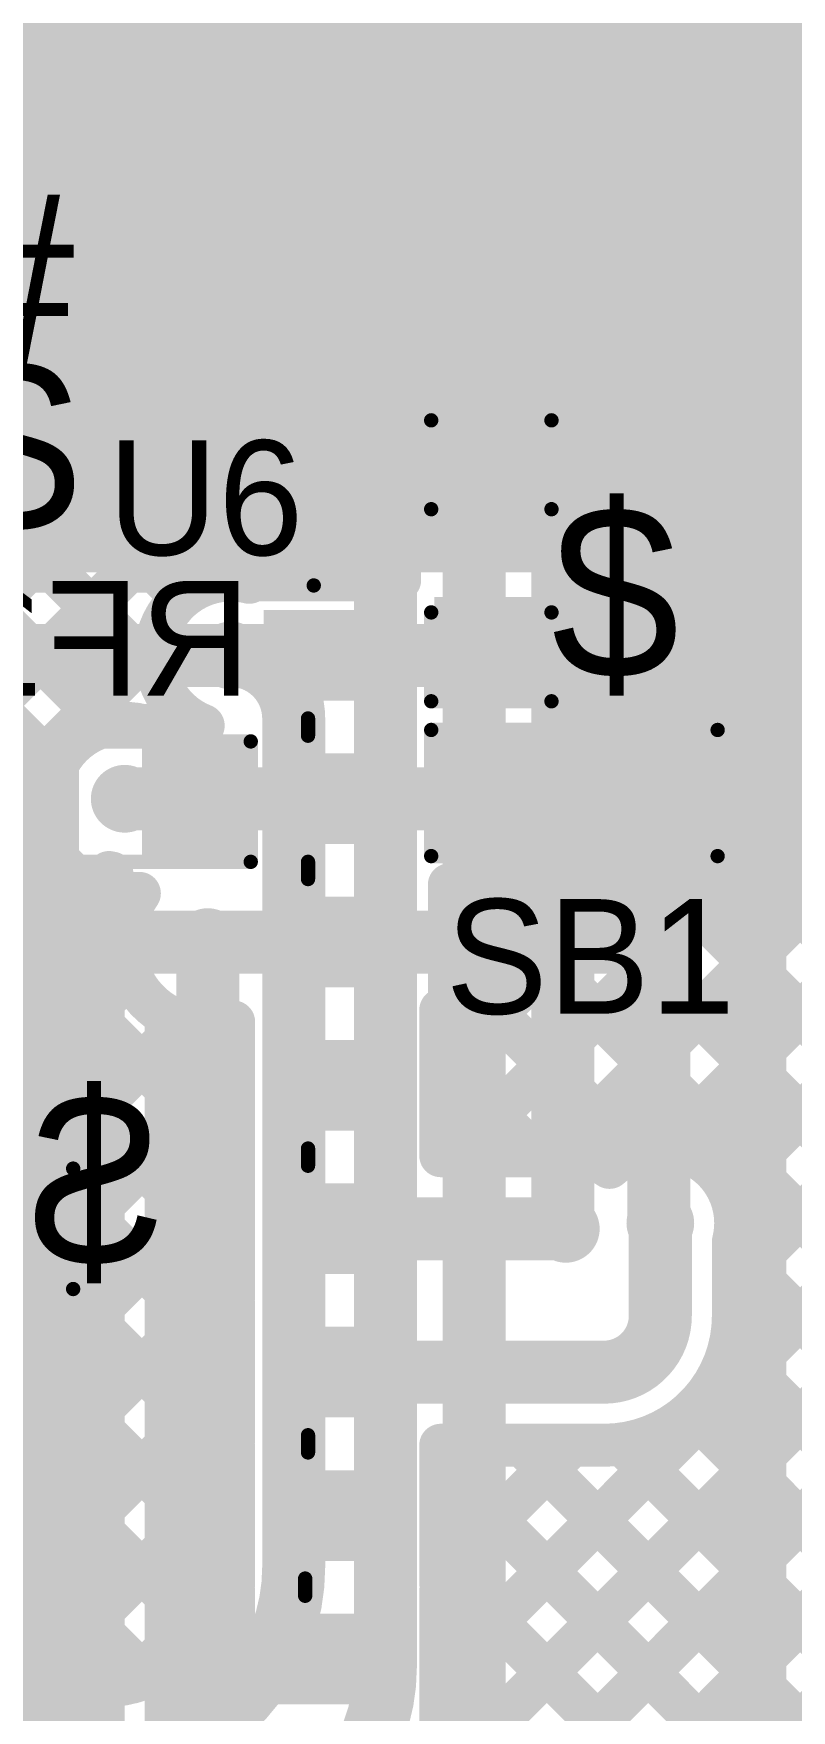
# Model space of a CAD drawing. Header units: millimetres. Extents: x 4.35 to 7.26, y 1.61 to 5.34.
# Drawn here: x 5.831 to 6.096, y 4.088 to 4.673 of the extents above; entities that cross this region are included whole.
import ezdxf

# ---------------------------------------------------------------- set-up
doc = ezdxf.new("R2010")
doc.units = ezdxf.units.MM
doc.header["$MEASUREMENT"] = 0
for name, color, linetype in [('BottomLayer', 5, 'Continuous'), ('BottomOverlay', 54, 'Continuous'), ('BottomPaste', 16, 'Continuous'), ('BottomSolder', 6, 'Continuous'), ('MultiLayer', 9, 'Continuous'), ('TopLayer', 1, 'Continuous'), ('TopOverlay', 2, 'Continuous'), ('TopPaste', 8, 'Continuous'), ('TopSolder', 216, 'Continuous'), ('ViaHoleLayer', 16, 'Continuous')]:
    doc.layers.add(name, color=color, linetype=linetype)

# ---------------------------------------------------------------- blocks, each defined once
blk = doc.blocks.new('S______B______15')
at = {"layer": 'TopLayer'}
for points in [[(-0.015, -0.0175), (-0.015, 0.0175), (-0.045, -0.0175), (-0.045, 0.0175)], [(0.045, -0.0175), (0.045, 0.0175), (0.015, -0.0175), (0.015, 0.0175)]]:
    blk.add_solid(points, dxfattribs=at)
at = {"layer": 'TopOverlay', "const_width": 0.005}
for points in [[(-0.05, -0.022), (-0.05, 0.022)], [(-0.05, 0.022), (0.05, 0.022)], [(0.05, -0.022), (0.05, 0.022)], [(-0.05, -0.022), (0.05, -0.022)]]:
    blk.add_lwpolyline(points, dxfattribs=at)
at = {"layer": 'TopOverlay', "const_width": 0.0025}
for points in [[(-0.05125, 0.022, 1), (-0.04875, 0.022, 1)], [(-0.05125, 0.022, 1), (-0.04875, 0.022, 1)], [(0.04875, 0.022, 1), (0.05125, 0.022, 1)], [(0.04875, 0.022, 1), (0.05125, 0.022, 1)], [(-0.05125, -0.022, 1), (-0.04875, -0.022, 1)], [(-0.05125, -0.022, 1), (-0.04875, -0.022, 1)], [(0.04875, -0.022, 1), (0.05125, -0.022, 1)], [(0.04875, -0.022, 1), (0.05125, -0.022, 1)]]:
    blk.add_lwpolyline(points, format="xyb", close=True, dxfattribs=at)
at = {"layer": 'TopPaste'}
for points in [[(-0.015, -0.0175), (-0.015, 0.0175), (-0.045, -0.0175), (-0.045, 0.0175)], [(0.045, -0.0175), (0.045, 0.0175), (0.015, -0.0175), (0.015, 0.0175)]]:
    blk.add_solid(points, dxfattribs=at)
at = {"layer": 'TopSolder'}
for points in [[(-0.011, -0.0215), (-0.011, 0.0215), (-0.049, -0.0215), (-0.049, 0.0215)], [(0.049, -0.0215), (0.049, 0.0215), (0.011, -0.0215), (0.011, 0.0215)]]:
    blk.add_solid(points, dxfattribs=at)
blk = doc.blocks.new('RES_0603_B_16')
at = {"layer": 'BottomLayer'}
for points in [[(-0.015, -0.0175), (-0.015, 0.0175), (-0.045, -0.0175), (-0.045, 0.0175)], [(0.045, -0.0175), (0.045, 0.0175), (0.015, -0.0175), (0.015, 0.0175)]]:
    blk.add_solid(points, dxfattribs=at)
at = {"layer": 'BottomOverlay', "const_width": 0.005}
for points in [[(-0.049, 0.021), (-0.049, -0.021)], [(0.049, 0.021), (-0.049, 0.021)], [(0.049, 0.021), (0.049, -0.021)], [(0.049, -0.021), (-0.049, -0.021)]]:
    blk.add_lwpolyline(points, dxfattribs=at)
at = {"layer": 'BottomOverlay', "const_width": 0.0025}
for points in [[(-0.05025, 0.021, 1), (-0.04775, 0.021, 1)], [(-0.05025, 0.021, 1), (-0.04775, 0.021, 1)], [(0.04775, 0.021, 1), (0.05025, 0.021, 1)], [(0.04775, 0.021, 1), (0.05025, 0.021, 1)], [(-0.05025, -0.021, 1), (-0.04775, -0.021, 1)], [(-0.05025, -0.021, 1), (-0.04775, -0.021, 1)], [(0.04775, -0.021, 1), (0.05025, -0.021, 1)], [(0.04775, -0.021, 1), (0.05025, -0.021, 1)]]:
    blk.add_lwpolyline(points, format="xyb", close=True, dxfattribs=at)
at = {"layer": 'BottomPaste'}
for points in [[(-0.015, -0.0175), (-0.015, 0.0175), (-0.045, -0.0175), (-0.045, 0.0175)], [(0.045, -0.0175), (0.045, 0.0175), (0.015, -0.0175), (0.015, 0.0175)]]:
    blk.add_solid(points, dxfattribs=at)
at = {"layer": 'BottomSolder'}
for points in [[(-0.011, -0.0215), (-0.011, 0.0215), (-0.049, -0.0215), (-0.049, 0.0215)], [(0.049, -0.0215), (0.049, 0.0215), (0.011, -0.0215), (0.011, 0.0215)]]:
    blk.add_solid(points, dxfattribs=at)
blk = doc.blocks.new('CAP_0603_19')
at = {"layer": 'TopLayer'}
for points in [[(-0.045, 0.0175), (-0.045, -0.0175), (-0.015, 0.0175), (-0.015, -0.0175)], [(0.015, 0.0175), (0.015, -0.0175), (0.045, 0.0175), (0.045, -0.0175)]]:
    blk.add_solid(points, dxfattribs=at)
at = {"layer": 'TopOverlay', "const_width": 0.005}
for points in [[(-0.049, 0.021), (-0.049, -0.021)], [(-0.049, 0.021), (-0.018, 0.021)], [(0.018, 0.021), (0.049, 0.021)], [(0.049, 0.021), (0.049, -0.021)], [(-0.049, -0.021), (-0.018, -0.021)], [(0.018, -0.021), (0.049, -0.021)]]:
    blk.add_lwpolyline(points, dxfattribs=at)
at = {"layer": 'TopOverlay', "const_width": 0.0025}
for points in [[(-0.05025, 0.021, 1), (-0.04775, 0.021, 1)], [(-0.05025, 0.021, 1), (-0.04775, 0.021, 1)], [(-0.01925, 0.021, 1), (-0.01675, 0.021, 1)], [(0.01675, 0.021, 1), (0.01925, 0.021, 1)], [(0.04775, 0.021, 1), (0.05025, 0.021, 1)], [(0.04775, 0.021, 1), (0.05025, 0.021, 1)], [(-0.05025, -0.021, 1), (-0.04775, -0.021, 1)], [(-0.05025, -0.021, 1), (-0.04775, -0.021, 1)], [(-0.01925, -0.021, 1), (-0.01675, -0.021, 1)], [(0.01675, -0.021, 1), (0.01925, -0.021, 1)], [(0.04775, -0.021, 1), (0.05025, -0.021, 1)], [(0.04775, -0.021, 1), (0.05025, -0.021, 1)]]:
    blk.add_lwpolyline(points, format="xyb", close=True, dxfattribs=at)
at = {"layer": 'TopPaste'}
for points in [[(-0.045, 0.0175), (-0.045, -0.0175), (-0.015, 0.0175), (-0.015, -0.0175)], [(0.015, 0.0175), (0.015, -0.0175), (0.045, 0.0175), (0.045, -0.0175)]]:
    blk.add_solid(points, dxfattribs=at)
at = {"layer": 'TopSolder'}
for points in [[(-0.04736, 0.01986), (-0.04736, -0.01986), (-0.01264, 0.01986), (-0.01264, -0.01986)], [(0.01264, 0.01986), (0.01264, -0.01986), (0.04736, 0.01986), (0.04736, -0.01986)]]:
    blk.add_solid(points, dxfattribs=at)
blk = doc.blocks.new('CAP_0603_B_22')
at = {"layer": 'BottomLayer'}
for points in [[(-0.015, -0.0175), (-0.015, 0.0175), (-0.045, -0.0175), (-0.045, 0.0175)], [(0.045, -0.0175), (0.045, 0.0175), (0.015, -0.0175), (0.015, 0.0175)]]:
    blk.add_solid(points, dxfattribs=at)
at = {"layer": 'BottomOverlay', "const_width": 0.005}
for points in [[(-0.049, -0.021), (-0.049, 0.021)], [(-0.049, 0.021), (-0.018, 0.021)], [(0.018, 0.021), (0.049, 0.021)], [(0.049, -0.021), (0.049, 0.021)], [(-0.049, -0.021), (-0.018, -0.021)], [(0.018, -0.021), (0.049, -0.021)]]:
    blk.add_lwpolyline(points, dxfattribs=at)
at = {"layer": 'BottomOverlay', "const_width": 0.0025}
for points in [[(-0.05025, 0.021, 1), (-0.04775, 0.021, 1)], [(-0.05025, 0.021, 1), (-0.04775, 0.021, 1)], [(-0.01925, 0.021, 1), (-0.01675, 0.021, 1)], [(0.01675, 0.021, 1), (0.01925, 0.021, 1)], [(0.04775, 0.021, 1), (0.05025, 0.021, 1)], [(0.04775, 0.021, 1), (0.05025, 0.021, 1)], [(-0.05025, -0.021, 1), (-0.04775, -0.021, 1)], [(-0.05025, -0.021, 1), (-0.04775, -0.021, 1)], [(-0.01925, -0.021, 1), (-0.01675, -0.021, 1)], [(0.01675, -0.021, 1), (0.01925, -0.021, 1)], [(0.04775, -0.021, 1), (0.05025, -0.021, 1)], [(0.04775, -0.021, 1), (0.05025, -0.021, 1)]]:
    blk.add_lwpolyline(points, format="xyb", close=True, dxfattribs=at)
at = {"layer": 'BottomPaste'}
for points in [[(-0.015, -0.0175), (-0.015, 0.0175), (-0.045, -0.0175), (-0.045, 0.0175)], [(0.045, -0.0175), (0.045, 0.0175), (0.015, -0.0175), (0.015, 0.0175)]]:
    blk.add_solid(points, dxfattribs=at)
at = {"layer": 'BottomSolder'}
for points in [[(-0.01264, -0.01986), (-0.01264, 0.01986), (-0.04736, -0.01986), (-0.04736, 0.01986)], [(0.04736, -0.01986), (0.04736, 0.01986), (0.01264, -0.01986), (0.01264, 0.01986)]]:
    blk.add_solid(points, dxfattribs=at)
blk = doc.blocks.new('HX711_26')
at = {"layer": 'TopLayer'}
for points in [[(0.09154, 0.16319), (0.13484, 0.16319), (0.09154, 0.18681), (0.13484, 0.18681)], [(0.09154, 0.11319), (0.13484, 0.11319), (0.09154, 0.13681), (0.13484, 0.13681)], [(0.09154, 0.06319), (0.13484, 0.06319), (0.09154, 0.08681), (0.13484, 0.08681)], [(0.09154, 0.01319), (0.13484, 0.01319), (0.09154, 0.03681), (0.13484, 0.03681)], [(0.09154, -0.03681), (0.13484, -0.03681), (0.09154, -0.01319), (0.13484, -0.01319)], [(0.09154, -0.08681), (0.13484, -0.08681), (0.09154, -0.06319), (0.13484, -0.06319)], [(0.09154, -0.13681), (0.13484, -0.13681), (0.09154, -0.11319), (0.13484, -0.11319)], [(0.09154, -0.18681), (0.13484, -0.18681), (0.09154, -0.16319), (0.13484, -0.16319)]]:
    blk.add_solid(points, dxfattribs=at)
at = {"layer": 'TopOverlay', "const_width": 0.005}
for points in [[(-0.103, 0.1994), (0.105, 0.1994)], [(0.103, 0.147), (0.103, 0.153)], [(0.103, 0.097), (0.103, 0.103)], [(0.103, -0.003), (0.103, 0.003)], [(0.103, -0.103), (0.103, -0.097)], [(0.102, -0.153), (0.102, -0.147)]]:
    blk.add_lwpolyline(points, dxfattribs=at)
at = {"layer": 'TopOverlay', "const_width": 0.0025}
for points in [[(0.10375, 0.1994, 1), (0.10625, 0.1994, 1)], [(0.10175, 0.153, 1), (0.10425, 0.153, 1)], [(0.10175, 0.147, 1), (0.10425, 0.147, 1)], [(0.10175, 0.103, 1), (0.10425, 0.103, 1)], [(0.10175, 0.097, 1), (0.10425, 0.097, 1)], [(0.10175, 0.003, 1), (0.10425, 0.003, 1)], [(0.10175, -0.003, 1), (0.10425, -0.003, 1)], [(0.10175, -0.097, 1), (0.10425, -0.097, 1)], [(0.10175, -0.103, 1), (0.10425, -0.103, 1)], [(0.10075, -0.147, 1), (0.10325, -0.147, 1)], [(0.10075, -0.153, 1), (0.10325, -0.153, 1)]]:
    blk.add_lwpolyline(points, format="xyb", close=True, dxfattribs=at)
at = {"layer": 'TopPaste'}
for points in [[(0.09154, 0.16319), (0.13484, 0.16319), (0.09154, 0.18681), (0.13484, 0.18681)], [(0.09154, 0.11319), (0.13484, 0.11319), (0.09154, 0.13681), (0.13484, 0.13681)], [(0.09154, 0.06319), (0.13484, 0.06319), (0.09154, 0.08681), (0.13484, 0.08681)], [(0.09154, 0.01319), (0.13484, 0.01319), (0.09154, 0.03681), (0.13484, 0.03681)], [(0.09154, -0.03681), (0.13484, -0.03681), (0.09154, -0.01319), (0.13484, -0.01319)], [(0.09154, -0.08681), (0.13484, -0.08681), (0.09154, -0.06319), (0.13484, -0.06319)], [(0.09154, -0.13681), (0.13484, -0.13681), (0.09154, -0.11319), (0.13484, -0.11319)], [(0.09154, -0.18681), (0.13484, -0.18681), (0.09154, -0.16319), (0.13484, -0.16319)]]:
    blk.add_solid(points, dxfattribs=at)
at = {"layer": 'TopSolder'}
for points in [[(0.08754, 0.15919), (0.13884, 0.15919), (0.08754, 0.19081), (0.13884, 0.19081)], [(0.08754, 0.10919), (0.13884, 0.10919), (0.08754, 0.14081), (0.13884, 0.14081)], [(0.08754, 0.05919), (0.13884, 0.05919), (0.08754, 0.09081), (0.13884, 0.09081)], [(0.08754, 0.00919), (0.13884, 0.00919), (0.08754, 0.04081), (0.13884, 0.04081)], [(0.08754, -0.04081), (0.13884, -0.04081), (0.08754, -0.00919), (0.13884, -0.00919)], [(0.08754, -0.09081), (0.13884, -0.09081), (0.08754, -0.05919), (0.13884, -0.05919)], [(0.08754, -0.14081), (0.13884, -0.14081), (0.08754, -0.10919), (0.13884, -0.10919)], [(0.08754, -0.19081), (0.13884, -0.19081), (0.08754, -0.15919), (0.13884, -0.15919)]]:
    blk.add_solid(points, dxfattribs=at)

msp = doc.modelspace()

# ---------------------------------------------------------------- linework, layer by layer
at = {"layer": 'BottomLayer'}
for points, const_width in [([(5.954, 4.103), (5.954, 4.747)], 0.022), ([(5.985, 4.063), (5.985, 4.738)], 0.022), ([(6.041, 4.635), (6.155, 4.635)], 0.022), ([(6.016, 4.256), (6.016, 4.61)], 0.022), ([(6.07, 4.586), (6.157, 4.586)], 0.022), ([(6.0495, 4.258), (6.0495, 4.5655)], 0.022), ([(6.083, 4.45318), (6.083, 4.52942)], 0.022), ([(5.8123, 4.456), (5.9, 4.456)], 0.022), ([(6.08237, 4.45255), (6.083, 4.45318)], 0.022), ([(6.08237, 4.427), (6.08237, 4.45255)], 0.022), ([(5.49778, 4.43707), (5.83835, 4.0965)], 0.015), ([(5.922, 4.138), (5.922, 4.434)], 0.022), ([(6.08237, 4.427), (6.083, 4.42637)], 0.022), ([(6.083, 4.077), (6.083, 4.42637)], 0.022), ([(5.863, 4.406), (5.887, 4.406)], 0.022), ([(5.887, 4.406), (5.888, 4.405)], 0.022), ([(5.74249, 4.405), (5.828, 4.405)], 0.022), ([(5.76748, 4.3795), (5.8965, 4.25048)], 0.015), ([(5.8575, 4.373), (5.8575, 4.38027)], 0.015), ([(5.8585, 4.373), (5.8585, 4.38008)], 0.015), ([(5.79281, 4.30789), (5.8585, 4.37357)], 0.015), ([(5.7985, 4.373), (5.8575, 4.373)], 0.015), ([(5.80934, 4.373), (5.8965, 4.28584)], 0.015), ([(5.84469, 4.373), (5.86271, 4.35498)], 0.015), ([(5.8585, 4.373), (5.86812, 4.373)], 0.015), ([(5.78575, 4.356), (5.892, 4.356)], 0.022), ([(5.87019, 4.356), (5.892, 4.356)], 0.01), ([(5.892, 4.33419), (5.892, 4.356)], 0.01), ([(5.80828, 4.288), (5.86496, 4.34468)], 0.015), ([(5.84364, 4.288), (5.88356, 4.32793)], 0.015), ([(5.89099, 4.32671), (5.8965, 4.32119)], 0.015), ([(5.8965, 4.138), (5.8965, 4.32704)], 0.015), ([(5.8555, 4.26451), (5.8965, 4.30551)], 0.015), ([(5.7985, 4.288), (5.8555, 4.288)], 0.015), ([(5.8555, 4.224), (5.8555, 4.288)], 0.015), ([(5.8555, 4.22915), (5.8965, 4.27015)], 0.015), ([(5.8, 4.256), (5.826, 4.256)], 0.022), ([(5.8555, 4.25613), (5.8965, 4.21513)], 0.015), ([(5.7582, 4.0965), (5.8965, 4.2348)], 0.015), ([(5.85035, 4.224), (5.8555, 4.22915)], 0.015), ([(5.72285, 4.0965), (5.85035, 4.224)], 0.015), ([(5.7985, 4.224), (5.8555, 4.224)], 0.015), ([(5.81692, 4.224), (5.8965, 4.14441)], 0.015), ([(5.85227, 4.224), (5.8965, 4.17977)], 0.015), ([(5.7492, 4.221), (5.87064, 4.09956)], 0.015), ([(5.78456, 4.221), (5.88995, 4.11561)], 0.015), ([(5.79356, 4.0965), (5.8965, 4.19944)], 0.015), ([(5.82891, 4.0965), (5.8965, 4.16409)], 0.015), ([(5.86566, 4.09789), (5.89511, 4.12734)], 0.015), ([(5.6449, 4.0965), (5.855, 4.0965)], 0.015)]:
    msp.add_lwpolyline(points, dxfattribs=dict(at, const_width=const_width))
for points, const_width in [([(6.016, 4.61, -0.414214), (6.041, 4.635)], 0.022), ([(6.0495, 4.5655, -0.414214), (6.07, 4.586)], 0.022), ([(6.083, 4.52942, -0.414214), (6.10858, 4.555)], 0.022), ([(5.8123, 4.456, -0.414214), (5.738, 4.5303)], 0.04), ([(5.9, 4.456, -0.414214), (5.922, 4.434)], 0.022), ([(5.8965, 4.32704, -0.66365), (5.86812, 4.373)], 0.015), ([(5.922, 4.138, -0.414214), (5.855, 4.071)], 0.022), ([(5.8965, 4.138, -0.414214), (5.855, 4.0965)], 0.015), ([(5.954, 4.103, -0.414214), (5.892, 4.041)], 0.022)]:
    msp.add_lwpolyline(points, format="xyb", dxfattribs=dict(at, const_width=const_width))
for points, const_width in [([(6.0355, 4.635, 1), (6.0465, 4.635, 1)], 0.011), ([(6.0355, 4.635, 1), (6.0465, 4.635, 1)], 0.011), ([(6.0105, 4.61, 1), (6.0215, 4.61, 1)], 0.011), ([(6.0105, 4.61, 1), (6.0215, 4.61, 1)], 0.011), ([(6.0645, 4.586, 1), (6.0755, 4.586, 1)], 0.011), ([(6.0645, 4.586, 1), (6.0755, 4.586, 1)], 0.011), ([(6.044, 4.5655, 1), (6.055, 4.5655, 1)], 0.011), ([(6.044, 4.5655, 1), (6.055, 4.5655, 1)], 0.011), ([(6.0775, 4.52942, 1), (6.0885, 4.52942, 1)], 0.011), ([(6.0775, 4.52942, 1), (6.0885, 4.52942, 1)], 0.011), ([(5.8023, 4.456, 1), (5.8223, 4.456, 1)], 0.02), ([(5.89409, 4.456, 1), (5.90591, 4.456, 1)], 0.01181), ([(5.8945, 4.456, 1), (5.9055, 4.456, 1)], 0.011), ([(5.8945, 4.456, 1), (5.9055, 4.456, 1)], 0.011), ([(6.07687, 4.45255, 1), (6.08787, 4.45255, 1)], 0.011), ([(6.07687, 4.45255, 1), (6.08787, 4.45255, 1)], 0.011), ([(6.0775, 4.45318, 1), (6.0885, 4.45318, 1)], 0.011), ([(6.0775, 4.45318, 1), (6.0885, 4.45318, 1)], 0.011), ([(5.9165, 4.434, 1), (5.9275, 4.434, 1)], 0.011), ([(5.9165, 4.434, 1), (5.9275, 4.434, 1)], 0.011), ([(6.07687, 4.427, 1), (6.08787, 4.427, 1)], 0.011), ([(6.07687, 4.427, 1), (6.08787, 4.427, 1)], 0.011), ([(6.0775, 4.42637, 1), (6.0885, 4.42637, 1)], 0.011), ([(6.0775, 4.42637, 1), (6.0885, 4.42637, 1)], 0.011), ([(5.85709, 4.406, 1), (5.86891, 4.406, 1)], 0.01181), ([(5.8575, 4.406, 1), (5.8685, 4.406, 1)], 0.011), ([(5.8815, 4.406, 1), (5.8925, 4.406, 1)], 0.011), ([(5.8815, 4.406, 1), (5.8925, 4.406, 1)], 0.011), ([(5.8225, 4.405, 1), (5.8335, 4.405, 1)], 0.011), ([(5.8825, 4.405, 1), (5.8935, 4.405, 1)], 0.011), ([(5.85375, 4.38027, 1), (5.86125, 4.38027, 1)], 0.0075), ([(5.85475, 4.38008, 1), (5.86225, 4.38008, 1)], 0.0075), ([(5.85475, 4.37357, 1), (5.86225, 4.37357, 1)], 0.0075), ([(5.84094, 4.373, 1), (5.84844, 4.373, 1)], 0.0075), ([(5.85375, 4.373, 1), (5.86125, 4.373, 1)], 0.0075), ([(5.85375, 4.373, 1), (5.86125, 4.373, 1)], 0.0075), ([(5.85475, 4.373, 1), (5.86225, 4.373, 1)], 0.0075), ([(5.85475, 4.373, 1), (5.86225, 4.373, 1)], 0.0075), ([(5.86437, 4.373, 1), (5.87187, 4.373, 1)], 0.0075), ([(5.86437, 4.373, 1), (5.87187, 4.373, 1)], 0.0075), ([(5.88609, 4.356, 1), (5.89791, 4.356, 1)], 0.01181), ([(5.8865, 4.356, 1), (5.8975, 4.356, 1)], 0.011), ([(5.85896, 4.35498, 1), (5.86646, 4.35498, 1)], 0.0075), ([(5.86769, 4.356, 1), (5.87269, 4.356, 1)], 0.005), ([(5.8895, 4.356, 1), (5.8945, 4.356, 1)], 0.005), ([(5.8895, 4.356, 1), (5.8945, 4.356, 1)], 0.005), ([(5.86121, 4.34468, 1), (5.86871, 4.34468, 1)], 0.0075), ([(5.87981, 4.32793, 1), (5.88732, 4.32793, 1)], 0.0075), ([(5.88724, 4.32671, 1), (5.89474, 4.32671, 1)], 0.0075), ([(5.8895, 4.33419, 1), (5.8945, 4.33419, 1)], 0.005), ([(5.89275, 4.32704, 1), (5.90025, 4.32704, 1)], 0.0075), ([(5.89275, 4.32704, 1), (5.90025, 4.32704, 1)], 0.0075), ([(5.89275, 4.32119, 1), (5.90025, 4.32119, 1)], 0.0075), ([(5.89275, 4.30551, 1), (5.90025, 4.30551, 1)], 0.0075), ([(5.83989, 4.288, 1), (5.84739, 4.288, 1)], 0.0075), ([(5.85175, 4.288, 1), (5.85925, 4.288, 1)], 0.0075), ([(5.85175, 4.288, 1), (5.85925, 4.288, 1)], 0.0075), ([(5.89275, 4.28584, 1), (5.90025, 4.28584, 1)], 0.0075), ([(5.89275, 4.27015, 1), (5.90025, 4.27015, 1)], 0.0075), ([(5.85175, 4.26451, 1), (5.85925, 4.26451, 1)], 0.0075), ([(5.8205, 4.256, 1), (5.8315, 4.256, 1)], 0.011), ([(6.0105, 4.256, 1), (6.0215, 4.256, 1)], 0.011), ([(6.01109, 4.256, 1), (6.02291, 4.256, 1)], 0.01181), ([(6.04409, 4.258, 1), (6.05591, 4.258, 1)], 0.01181), ([(6.044, 4.258, 1), (6.055, 4.258, 1)], 0.011), ([(5.85175, 4.25613, 1), (5.85925, 4.25613, 1)], 0.0075), ([(5.89275, 4.25048, 1), (5.90025, 4.25048, 1)], 0.0075), ([(5.89275, 4.2348, 1), (5.90025, 4.2348, 1)], 0.0075), ([(5.85175, 4.22915, 1), (5.85925, 4.22915, 1)], 0.0075), ([(5.85175, 4.22915, 1), (5.85925, 4.22915, 1)], 0.0075), ([(5.8466, 4.224, 1), (5.8541, 4.224, 1)], 0.0075), ([(5.8466, 4.224, 1), (5.8541, 4.224, 1)], 0.0075), ([(5.84852, 4.224, 1), (5.85602, 4.224, 1)], 0.0075), ([(5.85175, 4.224, 1), (5.85925, 4.224, 1)], 0.0075), ([(5.85175, 4.224, 1), (5.85925, 4.224, 1)], 0.0075), ([(5.89275, 4.21513, 1), (5.90025, 4.21513, 1)], 0.0075), ([(5.89275, 4.19944, 1), (5.90025, 4.19944, 1)], 0.0075), ([(5.89275, 4.17977, 1), (5.90025, 4.17977, 1)], 0.0075), ([(5.89275, 4.16409, 1), (5.90025, 4.16409, 1)], 0.0075), ([(5.89275, 4.14441, 1), (5.90025, 4.14441, 1)], 0.0075), ([(5.9165, 4.138, 1), (5.9275, 4.138, 1)], 0.011), ([(5.9165, 4.138, 1), (5.9275, 4.138, 1)], 0.011), ([(5.89275, 4.138, 1), (5.90025, 4.138, 1)], 0.0075), ([(5.89275, 4.138, 1), (5.90025, 4.138, 1)], 0.0075), ([(5.89136, 4.12734, 1), (5.89886, 4.12734, 1)], 0.0075), ([(5.8862, 4.11561, 1), (5.8937, 4.11561, 1)], 0.0075), ([(5.9485, 4.103, 1), (5.9595, 4.103, 1)], 0.011), ([(5.9485, 4.103, 1), (5.9595, 4.103, 1)], 0.011), ([(5.86689, 4.09956, 1), (5.87439, 4.09956, 1)], 0.0075), ([(5.82516, 4.0965, 1), (5.83266, 4.0965, 1)], 0.0075), ([(5.8346, 4.0965, 1), (5.8421, 4.0965, 1)], 0.0075), ([(5.85125, 4.0965, 1), (5.85875, 4.0965, 1)], 0.0075), ([(5.85125, 4.0965, 1), (5.85875, 4.0965, 1)], 0.0075), ([(5.86191, 4.09789, 1), (5.86941, 4.09789, 1)], 0.0075)]:
    msp.add_lwpolyline(points, format="xyb", close=True, dxfattribs=dict(at, const_width=const_width))
at = {"layer": 'MultiLayer', "const_width": 0.01181}
for points in [[(5.89409, 4.456, 1), (5.90591, 4.456, 1)], [(5.85709, 4.406, 1), (5.86891, 4.406, 1)], [(5.88609, 4.356, 1), (5.89791, 4.356, 1)], [(6.01109, 4.256, 1), (6.02291, 4.256, 1)], [(6.04409, 4.258, 1), (6.05591, 4.258, 1)]]:
    msp.add_lwpolyline(points, format="xyb", close=True, dxfattribs=at)
at = {"layer": 'TopLayer'}
for points, const_width in [([(5.56453, 4.936), (5.956, 4.54453)], 0.015), ([(5.77473, 4.608), (6.06823, 4.9015)], 0.015), ([(5.8035, 4.60142), (6.10358, 4.9015)], 0.015), ([(5.88188, 4.9015), (6.13338, 4.65)], 0.015), ([(5.8035, 4.56606), (6.13574, 4.8983)], 0.015), ([(5.8485, 4.89952), (6.14108, 4.60694)], 0.015), ([(5.8035, 4.53071), (6.14029, 4.8675)], 0.015), ([(5.8485, 4.86417), (6.13106, 4.58161)], 0.015), ([(5.67789, 4.858), (5.98439, 4.5515)], 0.015), ([(5.71324, 4.858), (6.01974, 4.5515)], 0.015), ([(5.7501, 4.8565), (6.14859, 4.45801)], 0.015), ([(5.78546, 4.8565), (6.164, 4.47796)], 0.015), ([(5.8035, 4.49535), (6.164, 4.85585)], 0.015), ([(5.82081, 4.8565), (6.164, 4.51331)], 0.015), ([(5.79957, 4.45606), (6.164, 4.82049)], 0.015), ([(5.81725, 4.43839), (6.164, 4.78514)], 0.015), ([(5.96571, 4.5515), (6.13491, 4.7207)], 0.015), ([(5.7535, 4.71168), (5.956, 4.50918)], 0.015), ([(6.00107, 4.5515), (6.15829, 4.70872)], 0.015), ([(5.7535, 4.67632), (5.94751, 4.48231)], 0.015), ([(6.026, 4.54107), (6.13125, 4.64633)], 0.015), ([(6.026, 4.50572), (6.13654, 4.61626)], 0.015), ([(5.8035, 4.59097), (5.91216, 4.48231)], 0.015), ([(6.023, 4.46736), (6.13237, 4.57674)], 0.015), ([(5.8035, 4.55561), (5.88302, 4.4761)], 0.015), ([(6.03399, 4.443), (6.1513, 4.56031)], 0.015), ([(5.956, 4.5515), (6.026, 4.5515)], 0.015), ([(5.956, 4.54178), (5.96571, 4.5515)], 0.015), ([(5.956, 4.4865), (5.956, 4.5515)], 0.015), ([(6.01974, 4.5515), (6.026, 4.54524)], 0.015), ([(6.026, 4.4865), (6.026, 4.5515)], 0.015), ([(6.026, 4.54524), (6.13673, 4.43451)], 0.015), ([(5.89626, 4.48204), (5.956, 4.54178)], 0.015), ([(5.991, 4.519), (5.991, 4.544)], 0.01), ([(6.06935, 4.443), (6.164, 4.53765)], 0.015), ([(5.8035, 4.52026), (5.87459, 4.44917)], 0.015), ([(5.9635, 4.519), (5.991, 4.519)], 0.01), ([(5.991, 4.519), (6.0185, 4.519)], 0.01), ([(6.026, 4.50989), (6.164, 4.37189)], 0.015), ([(5.93188, 4.48231), (5.956, 4.50643)], 0.015), ([(6.0825, 4.4208), (6.164, 4.50229)], 0.015), ([(5.8004, 4.488), (5.85683, 4.43158)], 0.015), ([(5.959, 4.48231), (5.959, 4.4865)], 0.015), ([(6.023, 4.443), (6.023, 4.4865)], 0.015), ([(5.77524, 4.48039), (5.83895, 4.41668)], 0.015), ([(5.90104, 4.48231), (5.959, 4.48231)], 0.015), ([(6.023, 4.47753), (6.05753, 4.443)], 0.015), ([(5.75084, 4.456), (5.843, 4.36384)], 0.04), ([(5.83492, 4.42071), (5.87396, 4.45974)], 0.015), ([(5.9, 4.456), (5.93719, 4.456)], 0.022), ([(5.93719, 4.456), (5.988, 4.456)], 0.022), ([(6.023, 4.443), (6.0825, 4.443)], 0.015), ([(6.0825, 4.373), (6.0825, 4.443)], 0.015), ([(6.0825, 4.38544), (6.13698, 4.43993)], 0.015), ([(5.88107, 4.4315), (5.88439, 4.43482)], 0.015), ([(6.05, 4.408), (6.05, 4.4355)], 0.01), ([(5.86948, 4.4315), (5.89041, 4.4315)], 0.015), ([(6.01462, 4.2822), (6.1473, 4.41489)], 0.015), ([(6.0825, 4.41803), (6.164, 4.33654)], 0.015), ([(5.863, 4.406), (5.93719, 4.406)], 0.022), ([(5.93719, 4.406), (5.991, 4.406)], 0.022), ([(6.053, 4.37269), (6.053, 4.40094)], 0.022), ([(6.05, 4.408), (6.075, 4.408)], 0.01), ([(6.05, 4.3805), (6.05, 4.408)], 0.01), ([(6.052, 4.28423), (6.164, 4.39623)], 0.015), ([(6.0825, 4.38268), (6.2415, 4.22368)], 0.015), ([(5.843, 3.812), (5.843, 4.36384)], 0.04), ([(5.97634, 4.376), (6.0175, 4.376)], 0.015), ([(5.97634, 4.35), (6.00235, 4.376)], 0.015), ([(5.97634, 4.32669), (5.97634, 4.376)], 0.015), ([(5.98311, 4.376), (6.35561, 4.0035)], 0.015), ([(6.01847, 4.376), (6.02147, 4.373)], 0.015), ([(5.97334, 4.31164), (6.0347, 4.373)], 0.015), ([(5.97856, 4.2815), (6.07006, 4.373)], 0.015), ([(6.0175, 4.373), (6.0825, 4.373)], 0.015), ([(6.02147, 4.373), (6.25845, 4.13602)], 0.015), ([(6.05682, 4.373), (6.242, 4.18782)], 0.015), ([(5.892, 3.94289), (5.892, 4.356)], 0.022), ([(5.895, 4.356), (5.93719, 4.356)], 0.022), ([(5.93719, 4.356), (6.03631, 4.356)], 0.022), ([(6.07332, 4.27019), (6.164, 4.36087)], 0.015), ([(5.892, 4.33419), (5.892, 4.356)], 0.01), ([(5.93719, 4.356), (5.96884, 4.356)], 0.01), ([(5.97634, 4.34741), (6.04102, 4.28273)], 0.015), ([(5.8775, 3.812), (5.8775, 4.33053)], 0.015), ([(5.8775, 4.32186), (5.88356, 4.32793)], 0.015), ([(5.89099, 4.32671), (5.90104, 4.31666)], 0.015), ([(5.97334, 4.32669), (5.97334, 4.33231)], 0.015), ([(5.90104, 4.28231), (5.90104, 4.32669)], 0.015), ([(5.97334, 4.28231), (5.97334, 4.32669)], 0.015), ([(6.0755, 4.23702), (6.164, 4.32552)], 0.015), ([(5.97334, 4.31506), (6.0069, 4.2815)], 0.015), ([(5.8775, 4.28651), (5.90104, 4.31004)], 0.015), ([(5.8775, 4.30484), (5.90104, 4.2813)], 0.015), ([(5.8775, 3.96831), (6.21297, 4.30378)], 0.015), ([(5.97334, 4.09951), (6.17762, 4.30378)], 0.015), ([(5.90579, 3.96125), (6.2415, 4.29696)], 0.015), ([(5.97334, 4.2815), (6.01052, 4.2815)], 0.015), ([(5.8775, 4.25115), (5.90104, 4.27469)], 0.015), ([(5.90104, 4.23231), (5.90104, 4.27969)], 0.015), ([(5.8775, 4.26948), (5.90104, 4.24595)], 0.015), ([(5.93719, 4.256), (6.017, 4.256)], 0.022), ([(5.94115, 3.96125), (6.2415, 4.2616)], 0.015), ([(6.05, 4.22563), (6.05, 4.258)], 0.022), ([(6.0755, 4.22563), (6.0755, 4.25152)], 0.015), ([(6.0755, 4.24826), (6.32026, 4.0035)], 0.015), ([(5.8775, 4.2158), (5.90104, 4.23933)], 0.015), ([(5.8775, 4.23413), (5.90104, 4.21059)], 0.015), ([(5.90104, 4.18231), (5.90104, 4.22969)], 0.015), ([(6.00931, 3.99406), (6.2415, 4.22624)], 0.015), ([(6.07406, 4.21434), (6.2849, 4.0035)], 0.015), ([(5.8775, 4.18044), (5.90104, 4.20398)], 0.015), ([(5.93719, 4.206), (6.03037, 4.206)], 0.022), ([(5.8775, 4.19877), (5.90104, 4.17523)], 0.015), ([(6.06077, 4.19228), (6.24955, 4.0035)], 0.015), ([(5.97334, 4.13486), (6.01898, 4.1805)], 0.015), ([(5.97334, 4.1805), (6.03037, 4.1805)], 0.015), ([(5.97334, 4.17022), (5.98362, 4.1805)], 0.015), ([(6.00184, 4.1805), (6.17884, 4.0035)], 0.015), ([(6.03674, 4.18095), (6.21419, 4.0035)], 0.015), ([(5.90104, 4.13231), (5.90104, 4.17969)], 0.015), ([(5.97334, 4.13231), (5.97334, 4.17969)], 0.015), ([(5.97334, 4.17364), (6.14348, 4.0035)], 0.015), ([(5.8775, 4.14509), (5.90104, 4.16862)], 0.015), ([(5.8775, 4.16341), (5.90104, 4.13988)], 0.015), ([(5.97334, 4.13828), (6.10813, 4.0035)], 0.015), ([(5.8775, 4.10973), (5.90104, 4.13327)], 0.015), ([(5.8775, 4.12806), (5.90104, 4.10452)], 0.015), ([(5.90104, 4.07969), (5.90104, 4.12969)], 0.015), ([(5.97334, 4.07969), (5.97334, 4.12969)], 0.015), ([(5.97334, 4.10293), (6.07397, 4.0023)], 0.015), ([(5.8775, 4.07438), (5.90104, 4.09791)], 0.015), ([(5.8775, 4.0927), (5.98602, 3.98419)], 0.015)]:
    msp.add_lwpolyline(points, dxfattribs=dict(at, const_width=const_width))
for points, const_width in [([(5.95225, 4.5515, 1), (5.95975, 4.5515, 1)], 0.0075), ([(5.95225, 4.5515, 1), (5.95975, 4.5515, 1)], 0.0075), ([(5.96196, 4.5515, 1), (5.96946, 4.5515, 1)], 0.0075), ([(5.96196, 4.5515, 1), (5.96946, 4.5515, 1)], 0.0075), ([(5.98064, 4.5515, 1), (5.98814, 4.5515, 1)], 0.0075), ([(5.99732, 4.5515, 1), (6.00482, 4.5515, 1)], 0.0075), ([(6.01599, 4.5515, 1), (6.02349, 4.5515, 1)], 0.0075), ([(6.01599, 4.5515, 1), (6.02349, 4.5515, 1)], 0.0075), ([(6.02225, 4.5515, 1), (6.02975, 4.5515, 1)], 0.0075), ([(6.02225, 4.5515, 1), (6.02975, 4.5515, 1)], 0.0075), ([(5.95225, 4.54453, 1), (5.95975, 4.54453, 1)], 0.0075), ([(6.02225, 4.54524, 1), (6.02975, 4.54524, 1)], 0.0075), ([(6.02225, 4.54524, 1), (6.02975, 4.54524, 1)], 0.0075), ([(5.95225, 4.54178, 1), (5.95975, 4.54178, 1)], 0.0075), ([(5.95225, 4.54178, 1), (5.95975, 4.54178, 1)], 0.0075), ([(5.9885, 4.544, 1), (5.9935, 4.544, 1)], 0.005), ([(6.02225, 4.54107, 1), (6.02975, 4.54107, 1)], 0.0075), ([(5.961, 4.519, 1), (5.966, 4.519, 1)], 0.005), ([(5.9885, 4.519, 1), (5.9935, 4.519, 1)], 0.005), ([(5.9885, 4.519, 1), (5.9935, 4.519, 1)], 0.005), ([(5.9885, 4.519, 1), (5.9935, 4.519, 1)], 0.005), ([(6.016, 4.519, 1), (6.021, 4.519, 1)], 0.005), ([(5.95225, 4.50918, 1), (5.95975, 4.50918, 1)], 0.0075), ([(6.02225, 4.50989, 1), (6.02975, 4.50989, 1)], 0.0075), ([(5.95225, 4.50643, 1), (5.95975, 4.50643, 1)], 0.0075), ([(6.02225, 4.50572, 1), (6.02975, 4.50572, 1)], 0.0075), ([(5.95225, 4.4865, 1), (5.95975, 4.4865, 1)], 0.0075), ([(5.95525, 4.4865, 1), (5.96275, 4.4865, 1)], 0.0075), ([(6.01925, 4.4865, 1), (6.02675, 4.4865, 1)], 0.0075), ([(6.02225, 4.4865, 1), (6.02975, 4.4865, 1)], 0.0075), ([(5.89251, 4.48204, 1), (5.90001, 4.48204, 1)], 0.0075), ([(5.89729, 4.48231, 1), (5.90479, 4.48231, 1)], 0.0075), ([(5.89729, 4.48229, 1), (5.90479, 4.48229, 1)], 0.0075), ([(5.89729, 4.48229, 1), (5.90479, 4.48229, 1)], 0.0075), ([(5.90273, 4.4815, 1), (5.91023, 4.4815, 1)], 0.0075), ([(5.90841, 4.48231, 1), (5.91591, 4.48231, 1)], 0.0075), ([(5.92813, 4.48231, 1), (5.93563, 4.48231, 1)], 0.0075), ([(5.94376, 4.48231, 1), (5.95126, 4.48231, 1)], 0.0075), ([(5.95525, 4.48231, 1), (5.96275, 4.48231, 1)], 0.0075), ([(5.95525, 4.48231, 1), (5.96275, 4.48231, 1)], 0.0075), ([(5.87927, 4.4761, 1), (5.88677, 4.4761, 1)], 0.0075), ([(6.01925, 4.47753, 1), (6.02675, 4.47753, 1)], 0.0075), ([(6.01925, 4.46736, 1), (6.02675, 4.46736, 1)], 0.0075), ([(5.9855, 4.459, 1), (5.9965, 4.459, 1)], 0.011), ([(5.87021, 4.45974, 1), (5.87771, 4.45974, 1)], 0.0075), ([(5.89409, 4.456, 1), (5.90591, 4.456, 1)], 0.01181), ([(5.8945, 4.456, 1), (5.9055, 4.456, 1)], 0.011), ([(5.93169, 4.456, 1), (5.94269, 4.456, 1)], 0.011), ([(5.93169, 4.456, 1), (5.94269, 4.456, 1)], 0.011), ([(5.9825, 4.456, 1), (5.9935, 4.456, 1)], 0.011), ([(5.9825, 4.456, 1), (5.9935, 4.456, 1)], 0.011), ([(5.87084, 4.44917, 1), (5.87834, 4.44917, 1)], 0.0075), ([(6.01925, 4.443, 1), (6.02675, 4.443, 1)], 0.0075), ([(6.01925, 4.443, 1), (6.02675, 4.443, 1)], 0.0075), ([(6.03024, 4.443, 1), (6.03774, 4.443, 1)], 0.0075), ([(6.05378, 4.443, 1), (6.06128, 4.443, 1)], 0.0075), ([(6.0656, 4.443, 1), (6.0731, 4.443, 1)], 0.0075), ([(6.07875, 4.443, 1), (6.08625, 4.443, 1)], 0.0075), ([(6.07875, 4.443, 1), (6.08625, 4.443, 1)], 0.0075), ([(5.88064, 4.43482, 1), (5.88814, 4.43482, 1)], 0.0075), ([(6.0475, 4.4355, 1), (6.0525, 4.4355, 1)], 0.005), ([(5.85308, 4.43158, 1), (5.86058, 4.43158, 1)], 0.0075), ([(5.86573, 4.4315, 1), (5.87323, 4.4315, 1)], 0.0075), ([(5.86573, 4.4315, 1), (5.87323, 4.4315, 1)], 0.0075), ([(5.87732, 4.4315, 1), (5.88482, 4.4315, 1)], 0.0075), ([(5.88666, 4.4315, 1), (5.89416, 4.4315, 1)], 0.0075), ([(5.88666, 4.4315, 1), (5.89416, 4.4315, 1)], 0.0075), ([(5.83117, 4.42071, 1), (5.83867, 4.42071, 1)], 0.0075), ([(6.07875, 4.4208, 1), (6.08625, 4.4208, 1)], 0.0075), ([(5.8352, 4.41668, 1), (5.8427, 4.41668, 1)], 0.0075), ([(5.8352, 4.41668, 1), (5.8427, 4.41668, 1)], 0.0075), ([(6.07875, 4.41803, 1), (6.08625, 4.41803, 1)], 0.0075), ([(5.85709, 4.406, 1), (5.86891, 4.406, 1)], 0.01181), ([(5.8575, 4.406, 1), (5.8685, 4.406, 1)], 0.011), ([(5.93169, 4.406, 1), (5.94269, 4.406, 1)], 0.011), ([(5.93169, 4.406, 1), (5.94269, 4.406, 1)], 0.011), ([(5.9855, 4.406, 1), (5.9965, 4.406, 1)], 0.011), ([(5.9855, 4.406, 1), (5.9965, 4.406, 1)], 0.011), ([(5.9875, 4.408, 1), (5.9985, 4.408, 1)], 0.011), ([(6.0475, 4.40094, 1), (6.0585, 4.40094, 1)], 0.011), ([(6.0475, 4.408, 1), (6.0525, 4.408, 1)], 0.005), ([(6.0475, 4.408, 1), (6.0525, 4.408, 1)], 0.005), ([(6.0475, 4.408, 1), (6.0525, 4.408, 1)], 0.005), ([(6.0725, 4.408, 1), (6.0775, 4.408, 1)], 0.005), ([(6.07875, 4.38544, 1), (6.08625, 4.38544, 1)], 0.0075), ([(6.07875, 4.38268, 1), (6.08625, 4.38268, 1)], 0.0075), ([(5.833, 4.36384, 1), (5.853, 4.36384, 1)], 0.02), ([(5.833, 4.36384, 1), (5.853, 4.36384, 1)], 0.02), ([(5.97259, 4.376, 1), (5.98009, 4.376, 1)], 0.0075), ([(5.97259, 4.376, 1), (5.98009, 4.376, 1)], 0.0075), ([(5.97936, 4.376, 1), (5.98686, 4.376, 1)], 0.0075), ([(5.9986, 4.376, 1), (6.0061, 4.376, 1)], 0.0075), ([(6.01375, 4.376, 1), (6.02125, 4.376, 1)], 0.0075), ([(6.01472, 4.376, 1), (6.02222, 4.376, 1)], 0.0075), ([(6.0475, 4.37269, 1), (6.0585, 4.37269, 1)], 0.011), ([(6.0475, 4.37269, 1), (6.0585, 4.37269, 1)], 0.011), ([(6.0475, 4.3805, 1), (6.0525, 4.3805, 1)], 0.005), ([(6.01375, 4.373, 1), (6.02125, 4.373, 1)], 0.0075), ([(6.01772, 4.373, 1), (6.02522, 4.373, 1)], 0.0075), ([(6.01772, 4.373, 1), (6.02522, 4.373, 1)], 0.0075), ([(6.03095, 4.373, 1), (6.03845, 4.373, 1)], 0.0075), ([(6.05307, 4.373, 1), (6.06057, 4.373, 1)], 0.0075), ([(6.06631, 4.373, 1), (6.07381, 4.373, 1)], 0.0075), ([(6.07875, 4.373, 1), (6.08625, 4.373, 1)], 0.0075), ([(6.07875, 4.373, 1), (6.08625, 4.373, 1)], 0.0075), ([(5.88609, 4.356, 1), (5.89791, 4.356, 1)], 0.01181), ([(5.8865, 4.356, 1), (5.8975, 4.356, 1)], 0.011), ([(5.8895, 4.356, 1), (5.9005, 4.356, 1)], 0.011), ([(5.93169, 4.356, 1), (5.94269, 4.356, 1)], 0.011), ([(5.93169, 4.356, 1), (5.94269, 4.356, 1)], 0.011), ([(6.03081, 4.356, 1), (6.04181, 4.356, 1)], 0.011), ([(6.03081, 4.356, 1), (6.04181, 4.356, 1)], 0.011), ([(5.8895, 4.356, 1), (5.8945, 4.356, 1)], 0.005), ([(5.93469, 4.356, 1), (5.93969, 4.356, 1)], 0.005), ([(5.96634, 4.356, 1), (5.97134, 4.356, 1)], 0.005), ([(5.97259, 4.35, 1), (5.98009, 4.35, 1)], 0.0075), ([(5.97259, 4.34741, 1), (5.98009, 4.34741, 1)], 0.0075), ([(5.87375, 4.33053, 1), (5.88125, 4.33053, 1)], 0.0075), ([(5.87375, 4.33053, 1), (5.88125, 4.33053, 1)], 0.0075), ([(5.87981, 4.32793, 1), (5.88732, 4.32793, 1)], 0.0075), ([(5.88724, 4.32671, 1), (5.89474, 4.32671, 1)], 0.0075), ([(5.8895, 4.33419, 1), (5.8945, 4.33419, 1)], 0.005), ([(5.89429, 4.32732, 1), (5.90179, 4.32732, 1)], 0.0075), ([(5.89429, 4.32732, 1), (5.90179, 4.32732, 1)], 0.0075), ([(5.89729, 4.32812, 1), (5.90479, 4.32812, 1)], 0.0075), ([(5.96959, 4.33231, 1), (5.97709, 4.33231, 1)], 0.0075), ([(5.87375, 4.32186, 1), (5.88125, 4.32186, 1)], 0.0075), ([(5.89729, 4.32669, 1), (5.90479, 4.32669, 1)], 0.0075), ([(5.96959, 4.32669, 1), (5.97709, 4.32669, 1)], 0.0075), ([(5.96959, 4.32669, 1), (5.97709, 4.32669, 1)], 0.0075), ([(5.97259, 4.32669, 1), (5.98009, 4.32669, 1)], 0.0075), ([(5.89729, 4.31666, 1), (5.90479, 4.31666, 1)], 0.0075), ([(5.96959, 4.31506, 1), (5.97709, 4.31506, 1)], 0.0075), ([(5.89729, 4.31004, 1), (5.90479, 4.31004, 1)], 0.0075), ([(5.96959, 4.31164, 1), (5.97709, 4.31164, 1)], 0.0075), ([(5.87375, 4.30484, 1), (5.88125, 4.30484, 1)], 0.0075), ([(5.87375, 4.28651, 1), (5.88125, 4.28651, 1)], 0.0075), ([(5.89729, 4.28231, 1), (5.90479, 4.28231, 1)], 0.0075), ([(5.89729, 4.2813, 1), (5.90479, 4.2813, 1)], 0.0075), ([(5.96959, 4.28231, 1), (5.97709, 4.28231, 1)], 0.0075), ([(5.96959, 4.2815, 1), (5.97709, 4.2815, 1)], 0.0075), ([(5.97481, 4.2815, 1), (5.98231, 4.2815, 1)], 0.0075), ([(6.00315, 4.2815, 1), (6.01065, 4.2815, 1)], 0.0075), ([(6.00677, 4.2815, 1), (6.01427, 4.2815, 1)], 0.0075), ([(6.00677, 4.2815, 1), (6.01427, 4.2815, 1)], 0.0075), ([(6.01087, 4.2822, 1), (6.01837, 4.2822, 1)], 0.0075), ([(6.03727, 4.28273, 1), (6.04477, 4.28273, 1)], 0.0075), ([(6.04825, 4.28423, 1), (6.05575, 4.28423, 1)], 0.0075), ([(5.89729, 4.27969, 1), (5.90479, 4.27969, 1)], 0.0075), ([(5.89729, 4.27469, 1), (5.90479, 4.27469, 1)], 0.0075), ([(6.02851, 4.27743, 1), (6.03601, 4.27743, 1)], 0.0075), ([(6.02851, 4.27743, 1), (6.03601, 4.27743, 1)], 0.0075), ([(5.87375, 4.26948, 1), (5.88125, 4.26948, 1)], 0.0075), ([(6.06957, 4.27019, 1), (6.07707, 4.27019, 1)], 0.0075), ([(5.93169, 4.256, 1), (5.94269, 4.256, 1)], 0.011), ([(6.01109, 4.256, 1), (6.02291, 4.256, 1)], 0.01181), ([(6.0115, 4.256, 1), (6.0225, 4.256, 1)], 0.011), ([(6.04409, 4.258, 1), (6.05591, 4.258, 1)], 0.01181), ([(6.0445, 4.258, 1), (6.0555, 4.258, 1)], 0.011), ([(6.07256, 4.258, 1), (6.08006, 4.258, 1)], 0.0075), ([(6.07256, 4.258, 1), (6.08006, 4.258, 1)], 0.0075), ([(5.87375, 4.25115, 1), (5.88125, 4.25115, 1)], 0.0075), ([(6.07175, 4.25152, 1), (6.07925, 4.25152, 1)], 0.0075), ([(6.07175, 4.25152, 1), (6.07925, 4.25152, 1)], 0.0075), ([(5.89729, 4.24595, 1), (5.90479, 4.24595, 1)], 0.0075), ([(6.07175, 4.24826, 1), (6.07925, 4.24826, 1)], 0.0075), ([(5.89729, 4.23933, 1), (5.90479, 4.23933, 1)], 0.0075), ([(5.87375, 4.23413, 1), (5.88125, 4.23413, 1)], 0.0075), ([(6.07175, 4.23702, 1), (6.07925, 4.23702, 1)], 0.0075), ([(5.89729, 4.23231, 1), (5.90479, 4.23231, 1)], 0.0075), ([(5.89729, 4.22969, 1), (5.90479, 4.22969, 1)], 0.0075), ([(6.0445, 4.22563, 1), (6.0555, 4.22563, 1)], 0.011), ([(6.0445, 4.22563, 1), (6.0555, 4.22563, 1)], 0.011), ([(6.07175, 4.22563, 1), (6.07925, 4.22563, 1)], 0.0075), ([(6.07175, 4.22563, 1), (6.07925, 4.22563, 1)], 0.0075), ([(5.87375, 4.2158, 1), (5.88125, 4.2158, 1)], 0.0075), ([(5.89729, 4.21059, 1), (5.90479, 4.21059, 1)], 0.0075), ([(6.07031, 4.21434, 1), (6.07781, 4.21434, 1)], 0.0075), ([(5.89729, 4.20398, 1), (5.90479, 4.20398, 1)], 0.0075), ([(5.93169, 4.206, 1), (5.94269, 4.206, 1)], 0.011), ([(6.02487, 4.206, 1), (6.03587, 4.206, 1)], 0.011), ([(6.02487, 4.206, 1), (6.03587, 4.206, 1)], 0.011), ([(5.87375, 4.19877, 1), (5.88125, 4.19877, 1)], 0.0075), ([(6.05702, 4.19228, 1), (6.06452, 4.19228, 1)], 0.0075), ([(5.89729, 4.18231, 1), (5.90479, 4.18231, 1)], 0.0075), ([(5.96959, 4.1805, 1), (5.97709, 4.1805, 1)], 0.0075), ([(5.97987, 4.1805, 1), (5.98737, 4.1805, 1)], 0.0075), ([(5.99809, 4.1805, 1), (6.00559, 4.1805, 1)], 0.0075), ([(6.01523, 4.1805, 1), (6.02273, 4.1805, 1)], 0.0075), ([(6.02662, 4.1805, 1), (6.03412, 4.1805, 1)], 0.0075), ([(6.02662, 4.1805, 1), (6.03412, 4.1805, 1)], 0.0075), ([(6.03299, 4.18095, 1), (6.04049, 4.18095, 1)], 0.0075), ([(5.87375, 4.18044, 1), (5.88125, 4.18044, 1)], 0.0075), ([(5.89729, 4.17969, 1), (5.90479, 4.17969, 1)], 0.0075), ([(5.89729, 4.17523, 1), (5.90479, 4.17523, 1)], 0.0075), ([(5.96959, 4.17969, 1), (5.97709, 4.17969, 1)], 0.0075), ([(5.96959, 4.17364, 1), (5.97709, 4.17364, 1)], 0.0075), ([(5.96959, 4.17022, 1), (5.97709, 4.17022, 1)], 0.0075), ([(5.87375, 4.16341, 1), (5.88125, 4.16341, 1)], 0.0075), ([(5.89729, 4.16862, 1), (5.90479, 4.16862, 1)], 0.0075), ([(5.87375, 4.14509, 1), (5.88125, 4.14509, 1)], 0.0075), ([(5.89729, 4.13988, 1), (5.90479, 4.13988, 1)], 0.0075), ([(5.96959, 4.13828, 1), (5.97709, 4.13828, 1)], 0.0075), ([(5.96959, 4.13486, 1), (5.97709, 4.13486, 1)], 0.0075), ([(5.87375, 4.12806, 1), (5.88125, 4.12806, 1)], 0.0075), ([(5.89729, 4.13327, 1), (5.90479, 4.13327, 1)], 0.0075), ([(5.89729, 4.13231, 1), (5.90479, 4.13231, 1)], 0.0075), ([(5.89729, 4.12969, 1), (5.90479, 4.12969, 1)], 0.0075), ([(5.96959, 4.13231, 1), (5.97709, 4.13231, 1)], 0.0075), ([(5.96959, 4.12969, 1), (5.97709, 4.12969, 1)], 0.0075), ([(5.87375, 4.10973, 1), (5.88125, 4.10973, 1)], 0.0075), ([(5.89729, 4.10452, 1), (5.90479, 4.10452, 1)], 0.0075), ([(5.96959, 4.10293, 1), (5.97709, 4.10293, 1)], 0.0075), ([(5.96959, 4.09951, 1), (5.97709, 4.09951, 1)], 0.0075), ([(5.89729, 4.09791, 1), (5.90479, 4.09791, 1)], 0.0075), ([(5.87375, 4.0927, 1), (5.88125, 4.0927, 1)], 0.0075)]:
    msp.add_lwpolyline(points, format="xyb", close=True, dxfattribs=dict(at, const_width=const_width))
for points, const_width in [([(5.89041, 4.4315, -0.845613), (5.90104, 4.48229)], 0.015), ([(5.90104, 4.48229, -0.05244), (5.90648, 4.4815)], 0.015), ([(5.991, 4.459, -0.414214), (5.988, 4.456)], 0.022), ([(5.83895, 4.41668, -0.365531), (5.86948, 4.4315)], 0.015), ([(5.993, 4.408, -0.414214), (5.991, 4.406)], 0.022), ([(6.053, 4.37269, -0.414214), (6.03631, 4.356)], 0.022), ([(5.89804, 4.32732, -0.183229), (5.8775, 4.33053)], 0.015), ([(5.90104, 4.32812, -0.026499), (5.89804, 4.32732)], 0.015), ([(6.01052, 4.2815, -0.220398), (6.03226, 4.27743)], 0.015), ([(6.03226, 4.27743, -0.651832), (6.07631, 4.258)], 0.015), ([(6.07631, 4.258, -0.062313), (6.0755, 4.25152)], 0.015), ([(6.05, 4.22563, -0.414214), (6.03037, 4.206)], 0.022), ([(6.0755, 4.22563, -0.414214), (6.03037, 4.1805)], 0.015)]:
    msp.add_lwpolyline(points, format="xyb", dxfattribs=dict(at, const_width=const_width))
for points in [[(5.747, 4.485), (6.121, 4.485), (5.747, 4.859), (6.121, 4.859)], [(6.023, 4.376), (6.121, 4.376), (6.023, 4.491), (6.121, 4.491)]]:
    msp.add_solid(points, dxfattribs=at)
at = {"layer": 'ViaHoleLayer', "const_width": 0.00591}
for points in [[(5.89705, 4.456, 1), (5.90295, 4.456, 1)], [(5.86005, 4.406, 1), (5.86595, 4.406, 1)], [(5.88905, 4.356, 1), (5.89495, 4.356, 1)], [(6.01405, 4.256, 1), (6.01995, 4.256, 1)], [(6.04705, 4.258, 1), (6.05295, 4.258, 1)]]:
    msp.add_lwpolyline(points, format="xyb", close=True, dxfattribs=at)

# ---------------------------------------------------------------- block references
for name, p, rotation in [('CAP_0603_19', (5.991, 4.489), 90), ('HX711_26', (5.824, 4.281), 360), ('RES_0603_B_16', (5.858, 4.405), 180), ('S______B______15', (6.02, 4.408), 360)]:
    msp.add_blockref(name, p, dxfattribs=dict(rotation=rotation))
msp.add_blockref('CAP_0603_B_22', (5.796, 4.256))

# ---------------------------------------------------------------- texts
at = {"layer": 'BottomOverlay', "text_generation_flag": 2}
msp.add_text('RF1', height=0.04, dxfattribs=at).set_placement((5.907, 4.442))
msp.add_text('$', height=0.06, rotation=360, dxfattribs=at).set_placement((5.875, 4.243))
at = {"layer": 'TopOverlay'}
for s, height, p in [('#', 0.06, (5.801, 4.557)), ('U6', 0.04, (5.857, 4.491)), ('SB1', 0.04, (5.975, 4.331))]:
    msp.add_text(s, height=height, dxfattribs=at).set_placement(p)
for p in [(5.802, 4.499), (6.012, 4.448)]:
    msp.add_text('$', height=0.06, rotation=360, dxfattribs=at).set_placement(p)

doc.saveas('drawing.dxf')
